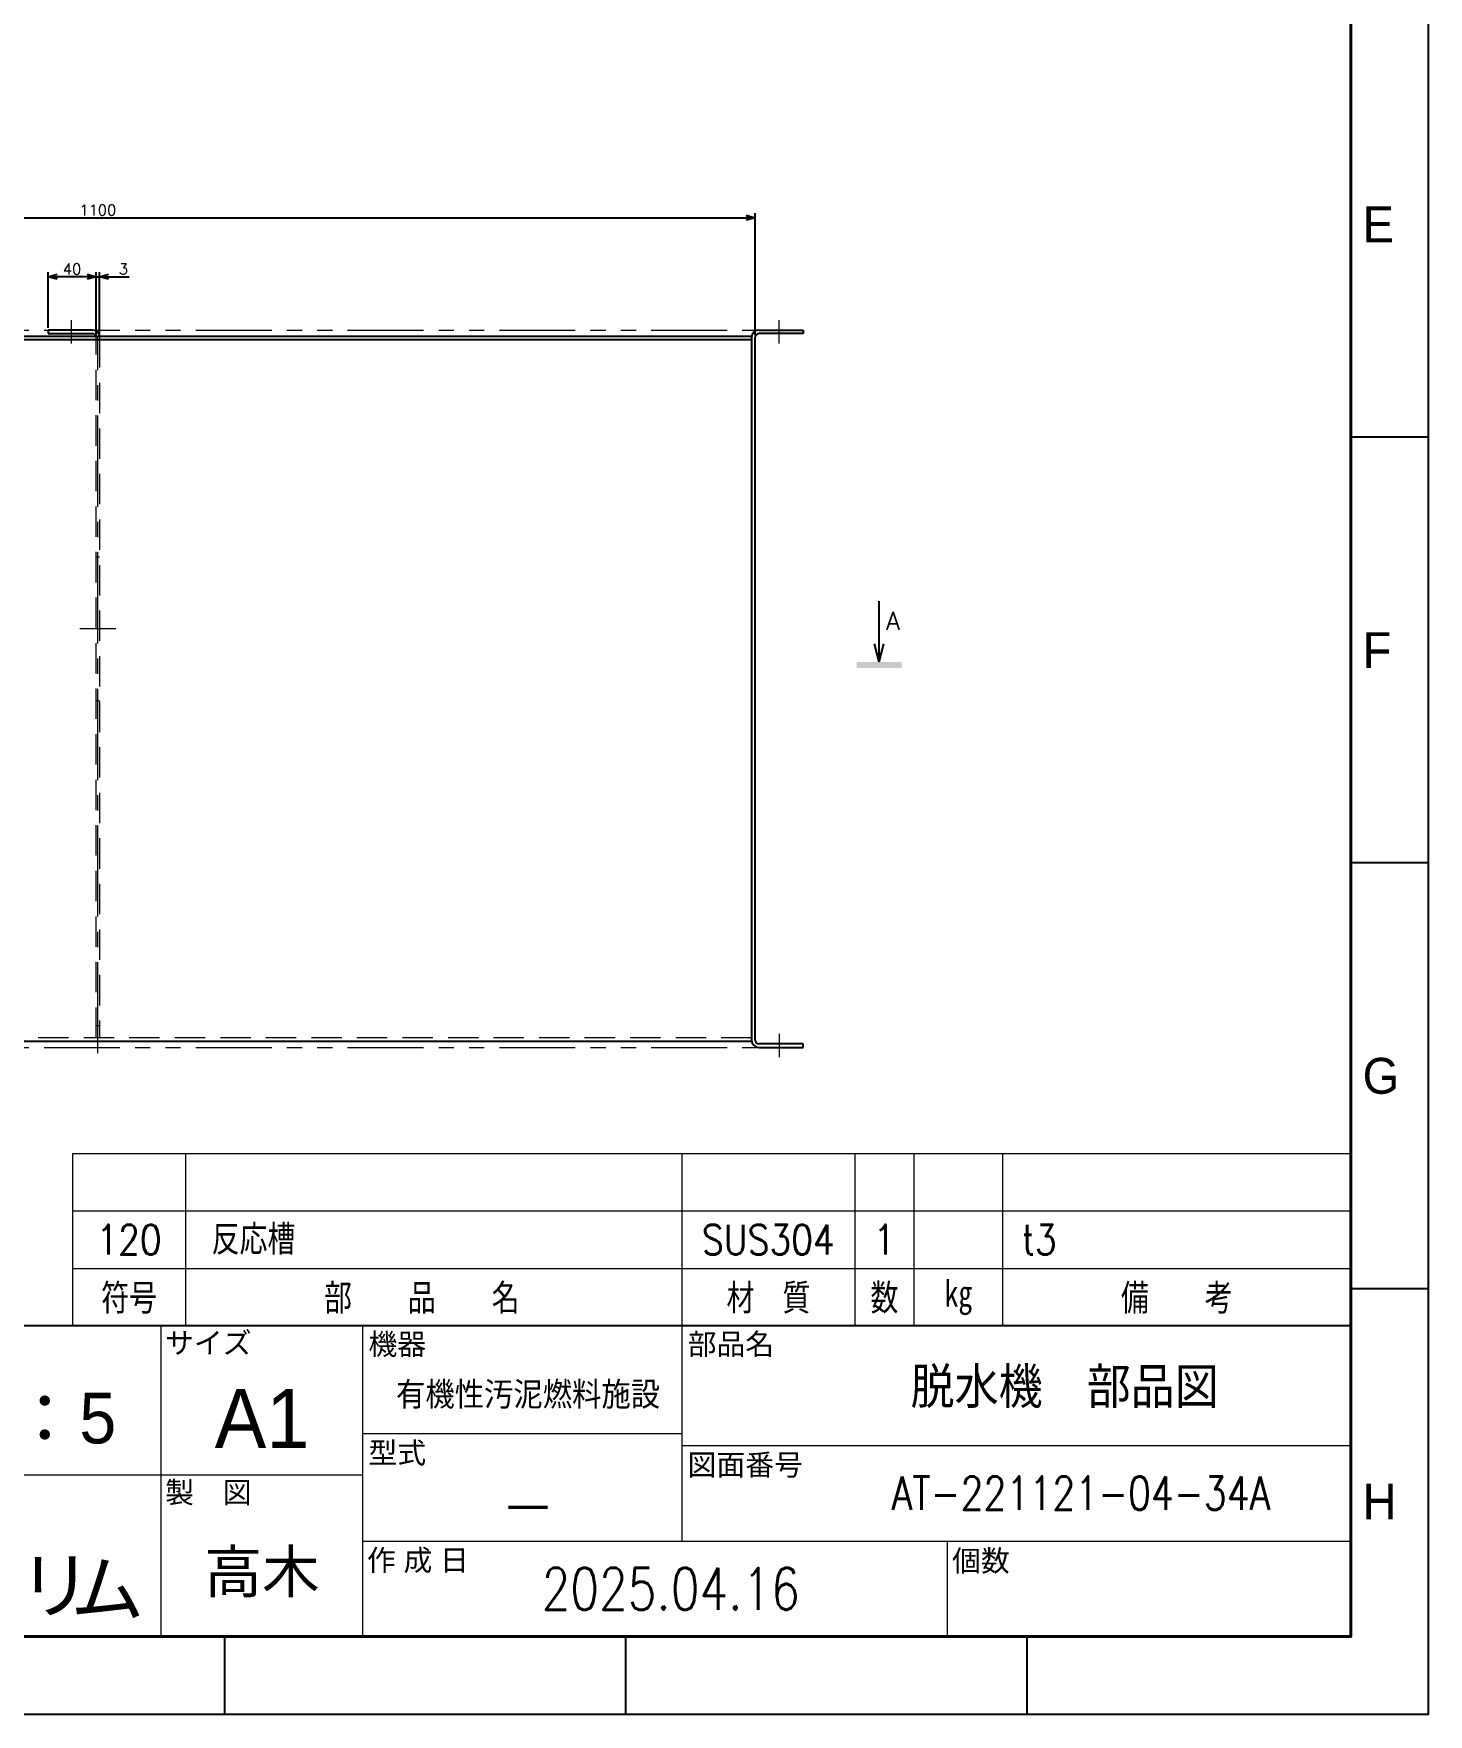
# Model space of a CAD drawing. Header units: millimetres. Extents: x -8731 to 85711, y -14522 to 31379.
# Drawn here: x 84544 to 85711, y 0 to 1406 of the extents above; entities that cross this region are included whole.
import ezdxf
from ezdxf.enums import TextEntityAlignment as Align

# ---------------------------------------------------------------- set-up
doc = ezdxf.new("R2010")
doc.units = ezdxf.units.MM
doc.header["$LTSCALE"] = 4
doc.header["$PDMODE"] = 99
doc.header["$PDSIZE"] = 1
for name, pattern in [('CENTER2', [28.575, 19.05, -3.175, 3.175, -3.175]), ('HIDDEN', [9.525, 6.35, -3.175]), ('PHANTOM2', [31.75, 15.875, -3.175, 3.175, -3.175, 3.175, -3.175])]:
    doc.linetypes.add(name, pattern=pattern)
for name, color, linetype, lineweight in [('02_細線', 5, 'Continuous', 13), ('04_HIDDEN', 2, 'HIDDEN', 13), ('05_CENTER', 4, 'CENTER2', 13), ('06_PHANTOM', 2, 'PHANTOM2', 13), ('08_DIM', 3, 'Continuous', 13), ('99_図枠', 7, 'Continuous', 40)]:
    doc.layers.add(name, color=color, linetype=linetype, lineweight=lineweight)
doc.styles.add('KSS_TXT', font='txt.shx', dxfattribs={"bigfont": 'extfont2.shx'})
doc.styles.add('MS_G', font='MS Gothic.ttf')
doc.styles.get("Standard").update_dxf_attribs({"font": 'txt.shx', "bigfont": 'extfont2.shx'})
doc.styles.add('寸法用', font='simplex.shx', dxfattribs={"width": 0.8, "bigfont": '@extfont2.shx'})
doc.styles.add('表題用', font='MS PGothic.ttf')
doc.dimstyles.new('KSS_DIM', dxfattribs={"dimscale": 3, "dimtxt": 3, "dimasz": 2.5, "dimexe": 1.25, "dimexo": 0.625, "dimtad": 1, "dimdsep": 46, "dimtxsty": 'KSS_TXT', "dimblk": 'OPEN30', "dimcen": 0, "dimazin": 2, "dimtfac": 0.75, "dimtmove": 0, "dimatfit": 3, "dimldrblk": 'OPEN30', "dimfxl": 1, "dimtolj": 1, "dimarcsym": 0})

# ---------------------------------------------------------------- blocks, each defined once
blk = doc.blocks.new('_Open30')
at = {"color": 0, "linetype": 'ByBlock', "lineweight": -2}
for p, q in [((-1, 0.27), (0, 0)), ((0, 0), (-1, -0.27)), ((0, 0), (-1, 0))]:
    blk.add_line(p, q, dxfattribs=at)
blk = doc.blocks.new('*D4723')
at = {"layer": '08_DIM', "color": 0, "lineweight": -2, "transparency": 16777216}
for p, q in [((84589, 1202.2), (84581.5, 1202.2)), ((84596.5, 1153.4), (84596.5, 1206)), ((84596.5, 1202.2), (84599.5, 1202.2)), ((84599.5, 1153.4), (84599.5, 1206)), ((84607, 1202.2), (84624.2, 1202.2))]:
    blk.add_line(p, q, dxfattribs=at)
at = {"layer": 'Defpoints', "color": 0, "transparency": 16777216}
for p in [(84599.5, 1202.2), (84596.5, 1151.6), (84599.5, 1151.6)]:
    blk.add_point(p, dxfattribs=at)
at = {"layer": '08_DIM', "color": 0, "lineweight": -2, "transparency": 16777216, "xscale": 7.5, "yscale": 7.5, "zscale": 7.5}
blk.add_blockref('_Open30', (84596.5, 1202.2), dxfattribs=at)
at = {"layer": '08_DIM', "color": 0, "lineweight": -2, "transparency": 16777216, "xscale": 7.5, "yscale": 7.5, "zscale": 7.5, "rotation": 180}
blk.add_blockref('_Open30', (84599.5, 1202.2), dxfattribs=at)
at = {"layer": '08_DIM', "color": 0, "transparency": 16777216, "insert": (84619.4, 1208.6), "char_height": 9, "attachment_point": 5, "style": 'KSS_TXT'}
blk.add_mtext('\\A1;3', dxfattribs=at)
blk = doc.blocks.new('*D4724')
at = {"layer": '08_DIM', "color": 0, "lineweight": -2, "transparency": 16777216}
for p, q in [((84556.5, 1159.4), (84556.5, 1206)), ((84589, 1202.2), (84564, 1202.2)), ((84596.5, 1153.4), (84596.5, 1206))]:
    blk.add_line(p, q, dxfattribs=at)
at = {"layer": 'Defpoints', "color": 0, "transparency": 16777216}
for p in [(84556.5, 1202.2), (84556.5, 1157.6), (84596.5, 1151.6)]:
    blk.add_point(p, dxfattribs=at)
at = {"layer": '08_DIM', "color": 0, "lineweight": -2, "transparency": 16777216, "xscale": 7.5, "yscale": 7.5, "zscale": 7.5, "rotation": 180}
blk.add_blockref('_Open30', (84556.5, 1202.2), dxfattribs=at)
at = {"layer": '08_DIM', "color": 0, "lineweight": -2, "transparency": 16777216, "xscale": 7.5, "yscale": 7.5, "zscale": 7.5}
blk.add_blockref('_Open30', (84596.5, 1202.2), dxfattribs=at)
at = {"layer": '08_DIM', "color": 0, "transparency": 16777216, "insert": (84576.5, 1208.6), "char_height": 9, "attachment_point": 5, "style": 'KSS_TXT'}
blk.add_mtext('\\A1;40', dxfattribs=at)
blk = doc.blocks.new('*D4736')
at = {"layer": '08_DIM', "color": 0, "lineweight": -2, "transparency": 16777216}
for p, q in [((84048, 1153.4), (84048, 1255.3)), ((84055.5, 1251.5), (85140.5, 1251.5)), ((85148, 1153.4), (85148, 1255.3))]:
    blk.add_line(p, q, dxfattribs=at)
at = {"layer": 'Defpoints', "color": 0, "transparency": 16777216}
for p in [(85148, 1251.5), (84048, 1151.6), (85148, 1151.6)]:
    blk.add_point(p, dxfattribs=at)
at = {"layer": '08_DIM', "color": 0, "lineweight": -2, "transparency": 16777216, "xscale": 7.5, "yscale": 7.5, "zscale": 7.5, "rotation": 180}
blk.add_blockref('_Open30', (84048, 1251.5), dxfattribs=at)
at = {"layer": '08_DIM', "color": 0, "lineweight": -2, "transparency": 16777216, "xscale": 7.5, "yscale": 7.5, "zscale": 7.5}
blk.add_blockref('_Open30', (85148, 1251.5), dxfattribs=at)
at = {"layer": '08_DIM', "color": 0, "transparency": 16777216, "insert": (84598, 1257.9), "char_height": 9, "attachment_point": 5, "style": 'KSS_TXT'}
blk.add_mtext('\\A1;1100', dxfattribs=at)
blk = doc.blocks.new('seca03')
for q in [(0, 10.64), (-0.8, 3.5), (0.8, 3.5)]:
    blk.add_line((0, 0.5), q)
blk.add_solid([(-3.76, -0.5), (3.76, -0.5), (-3.76, 0.5), (3.76, 0.5)])
blk.add_attdef('A', text='', height=3).set_placement((-2.5, 7.37), align=Align.MIDDLE)

msp = doc.modelspace()

# ---------------------------------------------------------------- linework, layer by layer
for p, q in [((84593.49966, 1157.5506), (84556.49966, 1157.5506)), ((84556.49966, 1157.5506), (84556.49966, 1154.5506)), ((84556.49966, 1154.5506), (84593.49966, 1154.5506)), ((85150.99966, 1157.5506), (85187.99966, 1157.5506)), ((85187.99966, 1154.5506), (85150.99966, 1154.5506)), ((85187.99966, 1157.5506), (85187.99966, 1154.5506)), ((85187.99966, 560.5506), (85150.99966, 560.5506)), ((85150.99966, 557.5506), (85187.99966, 557.5506)), ((85187.99966, 557.5506), (85187.99966, 560.5506))]:
    msp.add_line(p, q)
at = {"color": 0}
for p, q in [((84050.99966, 1152.5506), (85144.99966, 1152.5506)), ((84050.99966, 1152.5506), (85144.99966, 1152.5506)), ((84050.99966, 1149.5506), (85144.99966, 1149.5506)), ((84596.49966, 1152.5506), (84599.49966, 1152.5506)), ((85144.99966, 1152.5506), (85144.99966, 562.5506)), ((85147.99966, 563.5506), (85147.99966, 1151.5506)), ((85144.99966, 562.5506), (84050.99966, 562.5506))]:
    msp.add_line(p, q, dxfattribs=at)
for centre, radius, start, end in [((84593.49966, 1151.5506), 6, 0, 90), ((84593.49966, 1151.5506), 3, 0, 90), ((85150.99966, 1151.5506), 6, 90, 180), ((85150.99966, 1151.5506), 3, 90, 180), ((85150.99966, 563.5506), 6, 180, 270), ((85150.99966, 563.5506), 3, 180, 270)]:
    msp.add_arc(centre, radius, start, end)
at = {"layer": '02_細線'}
for p, q in [((84576.98055, 324.74196), (84576.98055, 468.74196)), ((84576.98055, 468.74196), (85646.22296, 468.74196)), ((84671.22296, 468.74196), (84671.22296, 324.74196)), ((85086.71115, 468.74196), (85086.71115, 324.74196)), ((85231.26549, 468.74196), (85231.26549, 324.74196)), ((85280.76043, 468.74196), (85280.76043, 324.74196)), ((85355.00285, 468.74196), (85355.00285, 324.74196)), ((84576.98055, 420.74196), (85646.22296, 420.74196)), ((84576.98055, 372.74196), (85646.22296, 372.74196))]:
    msp.add_line(p, q, dxfattribs=at)
at = {"layer": '04_HIDDEN'}
for p, q in [((84596.49966, 565.5506), (84596.49966, 1151.5506)), ((84599.49966, 1151.5506), (84599.49966, 565.5506)), ((84599.49966, 967.5506), (84596.49966, 967.5506)), ((84599.49966, 847.5506), (84596.49966, 847.5506)), ((85144.99966, 565.5506), (84050.99966, 565.5506)), ((84599.49966, 575.5506), (84596.49966, 575.5506))]:
    msp.add_line(p, q, dxfattribs=at)
at = {"layer": '05_CENTER'}
for p, q in [((84575.99966, 1146.31602), (84575.99966, 1165.7139)), ((85167.99966, 1146.31602), (85167.99966, 1165.7139)), ((85167.99966, 1146.31602), (85167.99966, 1165.7139)), ((84597.99966, 552.62223), (84597.99966, 1152.5506)), ((84613.01505, 907.5506), (84582.94839, 907.5506)), ((85167.99966, 568.78518), (85167.99966, 549.3873))]:
    msp.add_line(p, q, dxfattribs=at)
at = {"layer": '06_PHANTOM'}
for p, q in [((84044.99966, 1157.5506), (85150.99966, 1157.5506)), ((84044.99966, 557.5506), (85150.99966, 557.5506))]:
    msp.add_line(p, q, dxfattribs=at)
at = {"layer": '99_図枠', "lineweight": 25}
for p, q in [((85711.22948, 1067.90273), (85646.22296, 1067.90273)), ((85711.22948, 711.83827), (85646.22296, 711.83827)), ((85711.22948, 355.77382), (85646.22296, 355.77382)), ((84704.1785, -0.29064), (84704.1785, 64.71588)), ((84704.1785, 0), (84704.1785, 64.71588)), ((85039.86216, 0), (85039.86216, 64.71588)), ((85375.54582, 0), (85375.54582, 64.71588))]:
    msp.add_line(p, q, dxfattribs=at)
at = {"layer": '99_図枠', "lineweight": 13}
for p, q in [((84651.12318, 64.71588), (84651.12318, 324.74196)), ((84819.62492, 64.71588), (84819.62492, 324.74196)), ((85086.65504, 324.74196), (85086.65504, 144.72391)), ((84819.62492, 234.73293), (85086.65504, 234.73293)), ((85086.65504, 224.73193), (85646.22296, 224.73193)), ((84819.62492, 199.72942), (84246.08256, 199.72942)), ((84819.62492, 144.72391), (85646.22296, 144.72391)), ((85308.51233, 144.72391), (85308.51233, 64.71588))]:
    msp.add_line(p, q, dxfattribs=at)
at = {"layer": '99_図枠'}
msp.add_lwpolyline([(81877.84509, 64.71588), (85646.22296, 64.71588), (85646.22296, 2783.21848), (81877.84509, 2783.21848)], close=True, dxfattribs=at)
at = {"layer": '99_図枠', "lineweight": 25}
msp.add_lwpolyline([(84246.08256, 64.71588), (85646.22296, 64.71588), (85646.22296, 324.74196), (84246.08256, 324.74196)], close=True, dxfattribs=at)
at = {"layer": 'Defpoints'}
msp.add_lwpolyline([(81683.02555, 0), (85711.22948, 0), (85711.22948, 2848.225), (81683.02555, 2848.225)], close=True, dxfattribs=at)

# ---------------------------------------------------------------- block references
ref = msp.add_blockref('seca03', (85251.70082, 877.50863), dxfattribs=dict(xscale=5, yscale=5, zscale=5))
ref.add_attrib('A', 'A', dxfattribs={"height": 15}).set_placement((85263.36718, 914.38289), align=Align.MIDDLE)

# ---------------------------------------------------------------- texts
for tag, height, style, width, p in [('120', 25, 'KSS_TXT', 0.85, (84624.10176, 396.74196)), ('SUS304', 25, 'KSS_TXT', 0.85, (85158.98832, 396.74196)), ('1', 25, 'KSS_TXT', 0.85, (85256.01296, 396.74196)), ('符号', 25, 'KSS_TXT', 0.85, (84624.18315, 348.75093)), ('部\u3000\u3000品\u3000\u3000名', 25, 'KSS_TXT', 0.85, (84869.04846, 348.75093)), ('材\u3000質', 25, 'KSS_TXT', 0.85, (85159.06972, 348.75093)), ('数', 25, 'KSS_TXT', 0.85, (85256.09436, 348.75093)), ('㎏', 25, 'KSS_TXT', 0.85, (85317.96304, 348.75093)), ('備\u3000\u3000考', 25, 'KSS_TXT', 0.85, (85500.6943, 348.75093)), ('脱水機\u3000部品図', 30, '表題用', 0.9, (85406.90735, 274.73694)), ('有機性汚泥燃料施設', 20, '表題用', 0.9, (84957.95622, 267.99843)), ('AT-221121-04-34A', 28, '寸法用', 0.8, (85420.58403, 184.72792)), ('―', 28, 'KSS_TXT', 0.9, (84957.89905, 176.46951)), ('2025.04.16', 35, '寸法用', 0.8, (85077.32753, 104.71989))]:
    msp.add_attdef(tag, text='', height=height, dxfattribs=dict(style=style, width=width)).set_placement(p, align=Align.MIDDLE)
at = {"style": 'KSS_TXT', "width": 0.85}
for tag, p in [('反応槽', (84693.18237, 396.74196)), ('t3', (85371.07784, 396.74196))]:
    msp.add_attdef(tag, text='', height=25, dxfattribs=at).set_placement(p, align=Align.MIDDLE_LEFT)
at = {"style": '表題用'}
for tag, height, p in [('1：5', 42.4285, (84553.6134, 247.23419)), ('高木', 35.35708, (84735.37405, 119.7214))]:
    msp.add_attdef(tag, text='', height=height, dxfattribs=at).set_placement(p, align=Align.MIDDLE)
at = {"layer": '99_図枠', "lineweight": 13, "style": '表題用'}
for s, p in [('E', (85656.22397, 1245.93496)), ('F', (85656.22397, 889.8705)), ('G', (85656.22397, 533.80605)), ('H', (85656.22397, 177.74159))]:
    msp.add_text(s, height=30.00301, dxfattribs=at).set_placement(p, align=Align.MIDDLE_LEFT)
at = {"layer": '99_図枠', "style": '表題用'}
for s, p in [('サイズ', (84654.29484, 310.40277)), ('機器', (84824.43051, 309.37641)), ('部品名', (85091.46062, 309.37641)), ('型式', (84824.43051, 218.48345)), ('図面番号', (85091.46062, 208.48245)), ('製\u3000図', (84654.29495, 185.39023)), ('作 成 日', (84823.21043, 128.68622)), ('個数', (85312.71079, 128.19729))]:
    msp.add_text(s, height=17.67854, dxfattribs=at).set_placement(p, align=Align.MIDDLE_LEFT)
msp.add_text('A1', height=49.499913, dxfattribs=at).set_placement((84735.37405, 247.23419), align=Align.MIDDLE)
at = {"layer": '99_図枠', "lineweight": 5, "style": 'MS_G'}
for s, p in [('リ', (84562.39957, 107.69921)), ('ム', (84605.91132, 104.84893))]:
    msp.add_text(s, height=45.14853, dxfattribs=at).set_placement(p, align=Align.MIDDLE_CENTER)

# ---------------------------------------------------------------- dimensions: what is measured, and where the dimension line sits
at = {"layer": '08_DIM'}
for base, p1, p2, picture, middle in [((85147.99966, 1251.54835), (84047.99966, 1151.5506), (85147.99966, 1151.5506), '*D4736', (84597.99966, 1257.92335)), ((84556.49966, 1202.23466), (84596.49966, 1151.5506), (84556.49966, 1157.5506), '*D4724', (84576.49966, 1208.60966)), ((84599.49966, 1202.23466), (84596.49966, 1151.5506), (84599.49966, 1151.5506), '*D4723', (84619.37466, 1208.60966))]:
    dim = msp.add_linear_dim(base=base, p1=p1, p2=p2, dimstyle='KSS_DIM', override={"dimarcsym": 1}, dxfattribs=at)
    dim.commit()
    dim.dimension.update_dxf_attribs({"geometry": picture, "text_midpoint": middle})

doc.saveas('drawing.dxf')
